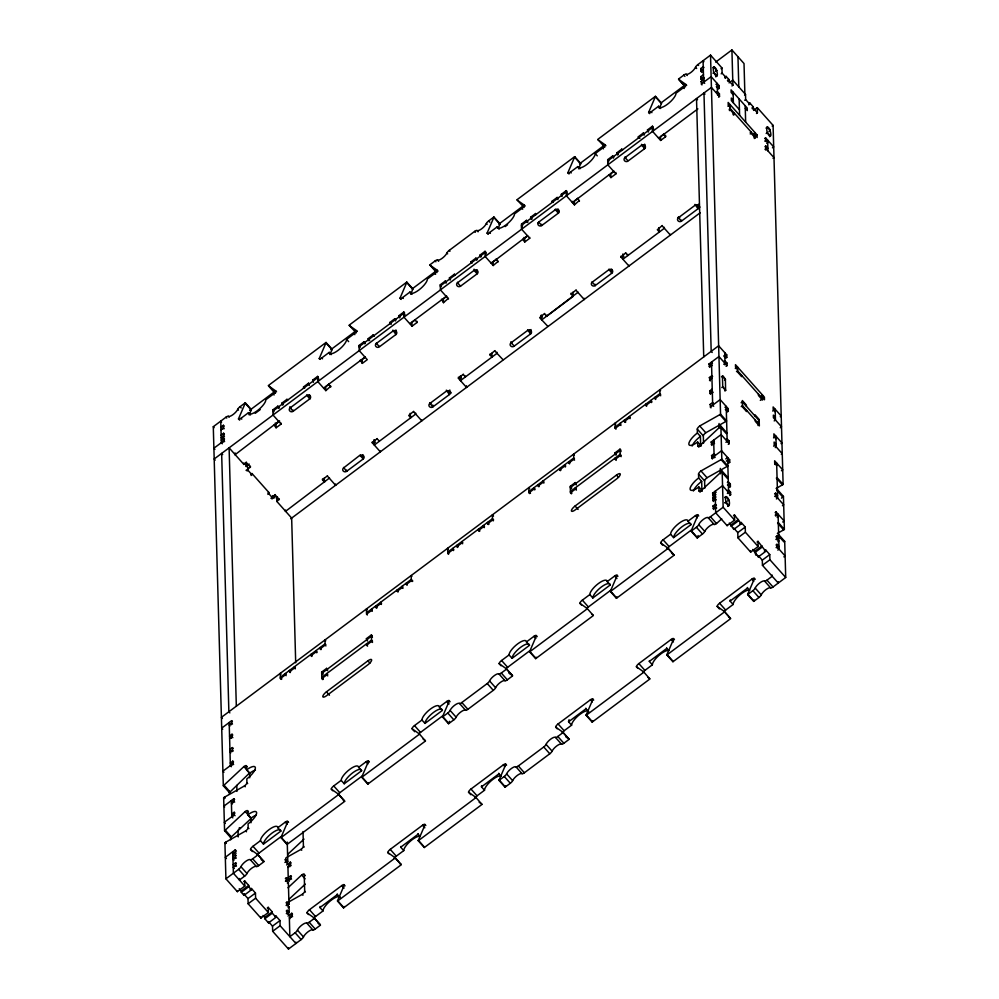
<?xml version="1.0" encoding="UTF-8"?>
<svg xmlns="http://www.w3.org/2000/svg" width="999" height="999" viewBox="0 0 999 999"><rect width="100%" height="100%" fill="white"/><g stroke="black" fill="none" stroke-linecap="round" stroke-linejoin="round"><path stroke-width="1.5" d="M713.786 66.983L714.335 66.983A2.797 0.687 53.2 0 1 716.096 68.919C720.779 82.355 711.051 73.476 713.786 66.983L712.861 67.682M728.97 505.656C731.768 499.375 722.002 489.935 726.66 503.658A2.797 0.687 53.2 0 0 728.421 505.581L728.046 506.281M767.269 127.035L767.819 127.035A2.797 0.687 53.2 0 1 769.58 128.971C774.312 142.52 764.51 133.441 767.269 127.035L766.021 128.122M239.623 420.129L238.499 418.856L245.205 403.221A3.197 1.024 -41.7 0 0 245.292 402.822M249.163 414.91L251.261 410.027A3.197 1.024 -41.7 0 0 251.348 409.627L245.304 402.772L240.06 406.693A3.197 1.024 -41.7 0 0 237.737 409.303A6.406 2.048 -41.7 0 1 233.092 414.535A6.406 2.048 -41.7 0 1 228.359 416.308A3.197 1.024 -41.7 0 0 225.986 417.207L213.287 426.698L223.314 785.738L229.37 792.532A3.197 1.024 -41.7 0 0 230.082 791.945L249.613 772.939M320.005 359.353L319.255 358.504L325.961 342.882A3.197 1.024 -41.7 0 0 326.061 342.482L332.118 349.225M329.92 354.558L332.018 349.675A3.197 1.024 -41.7 0 0 332.118 349.275M401.148 299.425L400.012 298.152L406.73 282.53A3.197 1.024 -41.7 0 0 406.818 282.13L412.874 288.873A3.197 1.024 -41.7 0 1 412.774 289.323L410.676 294.205M488.249 234.34L487.112 233.067L493.831 217.445A3.197 1.024 -41.7 0 0 493.918 217.045L499.975 223.788A3.197 1.024 -41.7 0 1 499.875 224.238L498.201 228.147M281.006 837.637L338.686 794.542L344.742 801.335L287.063 844.442L281.006 837.637A3.197 1.024 -41.7 0 1 281.106 837.199L287.812 821.565L288.574 822.414M569.005 174.001L567.869 172.727L574.587 157.093A3.197 1.024 -41.7 0 0 574.675 156.693L580.731 163.449A3.197 1.024 -41.7 0 1 580.644 163.886L578.546 168.781M287.063 844.392A3.197 1.024 -41.7 0 1 287.15 843.993L287.575 843.019M361.763 777.247A3.197 1.024 -41.7 0 1 361.863 776.847L368.569 761.213L369.33 762.062M649.762 113.649L648.638 112.375L655.344 96.741A3.197 1.024 -41.7 0 0 655.444 96.341L661.488 103.097M419.443 734.19L361.763 777.297L367.819 784.09A3.197 1.024 -41.7 0 1 367.919 783.641L368.331 782.667M659.303 108.429L661.4 103.546A3.197 1.024 -41.7 0 0 661.488 103.147M337.512 901.036A3.197 1.024 -41.7 0 1 337.6 900.636L344.318 885.014L345.067 885.863M343.556 907.879L401.236 864.784L395.192 857.979L337.512 901.086L343.556 907.879A3.197 1.024 -41.7 0 1 343.656 907.442L344.081 906.455M442.532 716.945L447.777 713.024A3.197 1.024 -41.7 0 0 450.087 710.414A6.406 2.048 -41.7 0 1 454.732 705.194A6.406 2.048 -41.7 0 1 459.465 703.408A3.197 1.024 -41.7 0 0 461.838 702.522L487.237 683.528A3.197 1.024 -41.7 0 0 489.56 680.918A6.406 2.048 -41.7 0 1 494.205 675.699A6.406 2.048 -41.7 0 1 498.938 673.913A3.197 1.024 -41.7 0 0 501.298 673.026L506.543 669.105L512.599 675.898L507.355 679.819A3.197 1.024 -41.7 0 1 504.994 680.719A6.406 2.048 -41.7 0 0 500.249 682.492A6.406 2.048 -41.7 0 0 495.616 687.724A3.197 1.024 -41.7 0 1 493.294 690.334L467.894 709.315A3.197 1.024 -41.7 0 1 465.522 710.202A6.406 2.048 -41.7 0 0 460.789 711.987A6.406 2.048 -41.7 0 0 456.143 717.207A3.197 1.024 -41.7 0 1 453.821 719.829L448.576 723.738L442.532 716.945A3.197 1.024 -41.7 0 1 442.619 716.495L449.338 700.873L450.087 701.723M448.576 723.688A3.197 1.024 -41.7 0 1 448.676 723.301L449.513 721.34M506.593 765.159L505.831 764.31A3.197 1.024 -41.7 0 0 503.309 764.884L470.991 789.035A3.197 1.024 -41.7 0 0 468.543 792.182L475.836 797.339L482.005 804.432L424.325 847.539L418.269 840.733A3.197 1.024 -41.7 0 1 418.356 840.296L425.075 824.662L425.836 825.511M617.944 576.286L617.195 575.436A3.197 1.024 -41.7 0 0 614.672 575.998L607.217 581.58A11.214 3.584 -41.7 0 0 598.389 583.553A11.214 3.584 -41.7 0 0 589.81 594.58L582.355 600.149A3.197 1.024 -41.7 0 0 579.895 603.309L587.187 608.466L593.356 615.559L535.676 658.653L529.632 651.86A3.197 1.024 -41.7 0 1 529.72 651.41L536.438 635.789L537.187 636.638M535.676 658.603A3.197 1.024 -41.7 0 1 535.776 658.204L536.188 657.23M499.025 780.394L504.27 776.473A3.197 1.024 -41.7 0 0 506.593 773.863A6.406 2.048 -41.7 0 1 511.226 768.631A6.406 2.048 -41.7 0 1 515.971 766.857A3.197 1.024 -41.7 0 0 518.331 765.958L543.743 746.977A3.197 1.024 -41.7 0 0 546.066 744.367A6.406 2.048 -41.7 0 1 550.699 739.135A6.406 2.048 -41.7 0 1 555.432 737.362A3.197 1.024 -41.7 0 0 557.804 736.475L563.049 732.554L569.105 739.347L563.861 743.268A3.197 1.024 -41.7 0 1 561.488 744.155A6.406 2.048 -41.7 0 0 556.755 745.941A6.406 2.048 -41.7 0 0 552.11 751.161A3.197 1.024 -41.7 0 1 549.8 753.77L524.388 772.764A3.197 1.024 -41.7 0 1 522.027 773.651A6.406 2.048 -41.7 0 0 517.282 775.436A6.406 2.048 -41.7 0 0 512.649 780.656A3.197 1.024 -41.7 0 1 510.327 783.266L505.082 787.187L499.025 780.394A3.197 1.024 -41.7 0 1 499.125 779.944L505.831 764.31M505.082 787.137A3.197 1.024 -41.7 0 1 505.169 786.737L505.594 785.763M610.389 591.508L668.069 548.414L674.125 555.207L616.445 598.314L610.389 591.508A3.197 1.024 -41.7 0 1 610.476 591.058L617.195 575.436M616.445 598.264A3.197 1.024 -41.7 0 1 616.533 597.864L616.957 596.89M586.126 715.259A3.197 1.024 -41.7 0 1 586.226 714.859L592.931 699.225L593.693 700.074M643.806 672.202L586.126 715.309L592.182 722.102A3.197 1.024 -41.7 0 1 592.27 721.653L592.694 720.679M721.728 518.856L716.508 523.538A3.197 1.024 -41.7 0 1 714.135 524.425A6.406 2.048 -41.7 0 0 709.402 526.198A6.406 2.048 -41.7 0 0 704.77 531.431A3.197 1.024 -41.7 0 1 702.447 534.04L697.202 537.962L691.146 531.168A3.197 1.024 -41.7 0 1 691.246 530.719L697.951 515.084L698.713 515.934M697.202 537.912A3.197 1.024 -41.7 0 1 697.29 537.512L698.139 535.564M666.882 654.957L724.562 611.85L730.619 618.656L672.939 661.75L666.882 654.957A3.197 1.024 -41.7 0 1 666.982 654.507L673.688 638.885L674.45 639.735M784.702 541.383A3.197 1.024 -41.7 0 0 783.99 541.97L777.934 535.164A3.197 1.024 -41.7 0 1 778.646 534.59L784.702 541.383L785.714 577.484L773.014 586.975A3.197 1.024 -41.7 0 1 770.641 587.874A6.406 2.048 -41.7 0 0 765.908 589.647A6.406 2.048 -41.7 0 0 761.263 594.88A3.197 1.024 -41.7 0 1 758.94 597.489L753.696 601.41L747.652 594.605A3.197 1.024 -41.7 0 1 747.739 594.155L754.457 578.533L755.207 579.383M753.708 601.361A3.197 1.024 -41.7 0 1 753.795 600.961L754.22 599.987M223.314 785.738A3.197 1.024 -41.7 0 0 224.026 785.152L243.931 766.558A3.197 1.024 -41.7 0 1 246.453 765.996L247.215 766.845M245.192 811.538L251.248 818.331L231.343 836.925A3.197 1.024 -41.7 0 1 230.632 837.512L224.575 830.706A3.197 1.024 -41.7 0 0 225.287 830.132L245.192 811.538A3.197 1.024 -41.7 0 1 247.715 810.976L248.464 811.825M685.888 84.865L684.577 85.852L678.521 79.046L683.766 75.137A3.197 1.024 -41.7 0 1 686.126 74.238A6.406 2.048 -41.7 0 0 690.871 72.465A6.406 2.048 -41.7 0 0 695.504 67.233A3.197 1.024 -41.7 0 1 697.826 64.623L710.526 55.132L720.554 414.173A3.197 1.024 -41.7 0 1 719.842 414.647L699.737 425.961A3.197 1.024 -41.7 0 0 697.29 429.108L697.389 432.992A11.214 3.584 -41.7 0 0 688.823 444.006A11.214 3.584 -41.7 0 0 697.652 442.033L697.752 445.904A3.197 1.024 -41.7 0 0 700.274 445.342L720.179 426.748A3.197 1.024 -41.7 0 1 720.891 426.161L726.947 432.967A3.197 1.024 -41.7 0 0 726.236 433.554L720.179 426.748M287.824 854.232L303.996 839.123M720.891 426.161L721.815 459.153A3.197 1.024 -41.7 0 1 721.103 459.627L700.986 470.941A3.197 1.024 -41.7 0 0 698.538 474.088L698.651 477.959A11.214 3.584 -41.7 0 0 690.072 488.986A11.214 3.584 -41.7 0 0 698.9 487L699.013 490.884A3.197 1.024 -41.7 0 0 701.535 490.309L721.44 471.728A3.197 1.024 -41.7 0 1 722.152 471.141L728.196 477.934A3.197 1.024 -41.7 0 0 727.497 478.521L721.44 471.728M287.999 887.761L301.686 874.987A3.197 1.024 -41.7 0 1 304.208 874.412L305.344 875.686M289.086 899.212L305.257 884.103M781.493 498.151L782.741 496.99A3.197 1.024 -41.7 0 1 783.441 496.403L777.397 489.61A3.197 1.024 -41.7 0 0 776.685 490.197L782.741 496.99M326.061 342.432L268.381 385.527L274.438 392.332M406.818 282.08L349.138 325.187L356.218 332.917M493.918 216.995L488.673 220.916A3.197 1.024 -41.7 0 0 486.351 223.526A6.406 2.048 -41.7 0 1 481.718 228.746A6.406 2.048 -41.7 0 1 476.973 230.532A3.197 1.024 -41.7 0 0 474.612 231.418L449.2 250.412A3.197 1.024 -41.7 0 0 446.89 253.022A6.406 2.048 -41.7 0 1 442.245 258.242A6.406 2.048 -41.7 0 1 437.512 260.027A3.197 1.024 -41.7 0 0 435.139 260.914L429.895 264.835L435.951 271.628L436.938 270.891M574.675 156.643L516.995 199.75L524.075 207.48M655.444 96.304L597.764 139.398L604.832 147.14M224.163 426.148L223.401 425.299L220.916 427.147L222.802 429.27M701.96 72.452L700.823 71.179L700.749 68.594L703.234 66.733L703.995 67.582M220.991 429.732L223.476 427.872L223.401 425.299M700.823 71.179L703.308 69.318M249.663 410.314L274.65 391.645M330.869 349.625L355.856 330.956M412.075 288.948L435.814 271.204M499.537 223.601L523.276 205.856M579.495 163.848L604.482 145.18M660.701 103.159L684.44 85.427M715.671 62.088L731.917 49.95L744.018 63.549L744.867 93.681M250.374 410.314L251.348 409.578M498.988 224.525L499.975 223.788M238.499 418.856A3.197 1.024 -41.7 0 0 241.021 418.281L248.476 412.712A11.214 3.584 -41.7 0 0 257.305 410.726A11.214 3.584 -41.7 0 0 265.871 399.712L273.339 394.13A3.197 1.024 -41.7 0 0 275.786 390.984L268.494 385.826L275.462 393.269M319.255 358.504A3.197 1.024 -41.7 0 0 321.778 357.942L329.233 352.36A11.214 3.584 -41.7 0 0 338.062 350.387A11.214 3.584 -41.7 0 0 346.641 339.36L354.096 333.791A3.197 1.024 -41.7 0 0 356.543 330.632L349.25 325.474M400.012 298.152A3.197 1.024 -41.7 0 0 402.535 297.59L409.99 292.02A11.214 3.584 -41.7 0 0 418.818 290.035A11.214 3.584 -41.7 0 0 427.397 279.008L434.852 273.439A3.197 1.024 -41.7 0 0 437.3 270.292L430.007 265.122L436.975 272.565M487.112 233.067A3.197 1.024 -41.7 0 0 489.635 232.505L497.09 226.935A11.214 3.584 -41.7 0 0 505.919 224.95A11.214 3.584 -41.7 0 0 514.497 213.923L521.953 208.354A3.197 1.024 -41.7 0 0 524.4 205.207L517.107 200.037M567.869 172.727A3.197 1.024 -41.7 0 0 570.392 172.153L577.859 166.583A11.214 3.584 -41.7 0 0 586.675 164.598A11.214 3.584 -41.7 0 0 595.254 153.571L602.722 148.002A3.197 1.024 -41.7 0 0 605.169 144.855L597.877 139.698M648.638 112.375A3.197 1.024 -41.7 0 0 651.161 111.813L658.616 106.231A11.214 3.584 -41.7 0 0 667.444 104.258A11.214 3.584 -41.7 0 0 676.011 93.232L683.478 87.65A3.197 1.024 -41.7 0 0 685.926 84.503L678.633 79.346L685.601 86.788M224.375 434.103L223.626 433.254L221.141 435.114L223.152 437.387M702.185 80.42L701.048 79.146L700.973 76.561L703.458 74.7M223.626 433.254L223.701 435.839L221.216 437.699L222.34 438.973M701.048 79.146L703.533 77.285L704.295 78.134M255.232 413.324L260.202 409.615M505.094 226.611L507.579 224.75M224.525 439.061L223.764 438.211L221.278 440.072L223.164 442.195M701.947 84.94L701.111 81.506L703.596 79.658L704.357 80.507M713.011 73.227L713.948 72.527L716.97 75.924L715.734 76.848M715.421 71.428L716.82 70.38M721.028 68.669L721.965 67.969L710.526 55.132M223.764 438.211L223.838 440.796L213.886 448.226L214.897 449.363M701.186 84.091L711.126 76.661L719.205 85.727L719.268 88.312L718.343 89.011M721.178 73.839L722.102 73.139L721.965 67.969M274.088 425.037L276.111 427.784L281.081 424.063L273.014 415.01L272.889 409.852L277.859 406.143L279.37 407.842M282.792 405.182L282.005 403.047L286.975 399.325L287.737 400.174M303.584 388.236L303.546 386.938L308.516 383.229L309.278 384.078M313.461 382.267L312.662 380.132L317.632 376.411L318.394 377.26M360.264 360.139L362.3 363.374L367.27 359.665L359.203 350.599L359.078 345.454L364.048 341.733L365.184 343.007M368.981 340.784L368.194 338.636L373.164 334.927L374.3 336.201M389.772 323.826L389.735 322.54L394.705 318.818L395.841 320.092M399.65 317.869L398.851 315.721L403.821 312.013L404.583 312.862M215.197 460.127L214.186 458.991L440.434 289.935L440.284 284.765L445.267 281.044L446.403 282.317M450.199 280.095L449.413 277.947L454.383 274.238L455.132 275.087M470.991 263.137L470.954 261.85L475.924 258.129L477.06 259.403M480.856 257.18L480.069 255.032L485.039 251.323L486.176 252.597M521.653 229.246L521.503 224.076L526.473 220.354L527.996 222.053M531.418 219.405L530.619 217.258L535.589 213.549L536.351 214.398M552.21 202.447L552.172 201.161L557.142 197.44L557.904 198.289M562.075 196.491L561.288 194.343L566.258 190.634L567.02 191.483M608.891 174.85L610.926 177.597L615.896 173.876L607.829 164.823L607.692 159.665L612.662 155.956L613.798 157.23M617.607 154.995L616.808 152.859L621.778 149.138L622.539 149.987M638.398 138.049L638.361 136.751L643.331 133.042L644.467 134.316M648.264 132.08L647.477 129.945L652.447 126.224L653.209 127.073M404.982 314.56L403.846 313.286L359.091 346.728L359.852 347.577M522.702 239.248L524.737 242.008L529.707 238.286L521.64 229.221L521.528 225.349L566.283 191.908L567.42 193.182M653.608 128.771L652.472 127.497L607.717 160.939L608.478 161.788M724.712 77.422L726.111 76.374L728.833 79.433L728.858 80.732L732.904 85.252L731.967 85.951M715.946 84.391L717.182 83.454L717.482 94.218M725.212 78.372L726.111 76.374M716.32 86.738L717.257 86.039L719.268 88.312M716.87 87.462L719.205 85.727M727.434 80.482L728.833 79.433M395.816 330.145L395.941 334.503L379.345 346.865A2.398 2.198 -1.6 0 1 375.974 346.566A2.398 2.198 -1.6 0 1 376.323 343.469L392.907 331.106A2.398 2.198 -1.6 0 1 396.266 331.393A2.398 2.198 -1.6 0 1 395.916 334.49M538.748 222.09L555.344 209.728L558.366 213.124L541.783 225.499A2.398 2.198 -1.6 0 1 538.399 225.187A2.398 2.198 -1.6 0 1 538.748 222.09L538.736 221.616M537.924 223.127L538.848 222.427M727.934 81.419L728.858 80.732M308.591 395.791L309.628 395.017L309.752 398.901L293.157 411.276A2.398 2.198 -1.6 0 1 289.785 410.964A2.398 2.198 -1.6 0 1 290.135 407.879L290.11 407.155M394.78 331.381L395.816 330.607A2.398 2.198 -1.6 0 0 396.128 330.332M475.974 270.679L477.01 269.905L477.147 273.813L460.551 286.164A2.398 2.198 -1.6 0 1 457.167 285.864A2.398 2.198 -1.6 0 1 457.517 282.767L457.505 282.28M557.205 210.002L558.241 209.228L558.366 213.124A2.398 2.198 -1.6 0 0 558.703 210.015A2.398 2.198 -1.6 0 0 555.332 209.703L555.307 209.228M642.357 146.378L644.43 144.83A2.398 2.198 -1.6 0 0 644.892 144.38M716.483 92.333L717.407 91.646L719.43 93.906L719.505 96.491L718.568 97.19M729.02 82.88L732.754 80.095L745.504 94.405L745.654 99.575L749.687 104.108L748.75 104.808M276.111 427.784L276.011 423.913L279.732 421.128M330.794 386.188L325.836 390.634L325.736 386.75L327.909 385.127M328.221 384.89L329.146 384.203M362.3 363.374L362.2 359.503L365.297 357.18M416.97 321.291L416.995 322.502L412.025 326.223L411.913 322.352L414.71 320.254M448.451 298.226L443.506 302.672L443.394 298.801L446.815 296.241M498.189 261.313L493.231 265.522L493.119 261.638L496.228 259.315M524.737 242.008L524.625 238.124L527.11 236.263M579.408 200.399L574.462 204.845L574.35 200.974L577.772 198.414M610.926 177.597L610.814 173.726L612.674 172.328M612.986 172.103L613.923 171.403M665.584 135.277L665.621 136.726L660.651 140.447L660.539 136.563L663.336 134.478M234.952 454.795L279.058 421.091M697.876 108.879L658.641 138.187L658.628 137.462M717.569 95.305L719.43 93.906M236.326 706.193L229.108 447.839L243.893 464.448L246.366 462.1M245.954 466.496L249.213 464.06M727.971 106.306L730.144 104.683L730.319 109.878L734.352 114.41L733.416 115.11M744.567 95.105L745.504 94.405M246.066 470.367L250.412 467.12L250.387 466.146M729.158 109.366L730.244 108.554L755.132 136.501L755.032 132.63L753.945 133.441M247.065 470.991L247.989 470.304L247.914 467.719L245.904 465.447L245.829 462.862L247.852 465.134M729.382 110.577L730.319 109.878M744.717 100.275L745.654 99.575M251.061 474.238L251.998 473.538L268.806 492.42L268.843 493.718L272.877 498.251L271.953 498.938M732.916 114.173L734.315 113.124L734.352 114.41M251.099 475.524L251.998 473.538M748.713 103.509L749.65 102.81L753.346 106.968L753.383 108.267L757.417 112.787L756.493 113.486M751.947 108.017L753.346 106.968M752.447 108.953L753.383 108.267M753.546 110.414L757.279 107.63L773.089 125.375L783.116 484.415A3.197 1.024 -41.7 0 1 782.404 484.89L776.111 488.424M267.869 493.119L268.806 492.42M750.199 132.705L751.136 132.005L751.161 133.292L755.207 137.825L754.27 138.524M267.907 494.405L268.843 493.718M750.237 133.991L751.161 133.292M270.954 498.314L275.287 494.58M754.045 137.313L757.08 134.927L728.159 102.447L728.221 105.032L730.244 107.305M772.152 126.074L773.089 125.375M295.704 662.824L291.658 518.081L276.848 501.448L276.735 497.577L277.522 497.002M766.183 133.504L767.419 132.567L770.441 135.964L769.517 136.663M768.893 131.468L770.291 130.432M276.848 501.448L279.32 499.113M764.685 138.536L765.609 137.837L773.688 146.903L772.439 147.827M764.747 141.121L765.684 140.422L765.609 137.837M765.771 141.496L767.632 140.11L767.931 150.874M766.77 143.381L767.707 142.695L765.684 140.422M764.909 146.716L765.846 146.016L767.856 148.289L765.534 150.025M324.188 478.009L324.55 482.167L322.527 479.895L327.485 475.699M380.307 451.086L380.332 451.823L372.252 442.744L377.21 438.549M410.114 413.324L410.726 417.757L408.716 415.497L413.673 411.301M466.496 386.213L466.521 387.425L458.441 378.334L463.399 374.138M491.858 353.209L491.958 357.093L489.947 354.82L494.905 350.624M547.727 326.248L539.672 317.67L544.63 313.461M544.642 313.948L546.665 316.221L573.164 296.378L571.141 294.118L576.111 289.922M628.92 265.297L628.958 266.046L620.866 256.955L625.824 252.759M658.865 227.685L659.352 231.98L657.33 229.708L662.287 225.512M764.984 149.301L765.908 148.601L765.846 146.016M285.402 511.438L329.52 477.984M360.164 455.057L343.606 467.919A2.398 2.198 -1.6 0 0 343.256 471.016A2.398 2.198 -1.6 0 0 346.628 471.316L363.224 458.953A2.398 2.198 -1.6 0 0 363.561 455.844A2.398 2.198 -1.6 0 0 360.177 455.532M362.063 455.831L363.099 455.057L363.224 458.953L360.189 455.556M448.251 391.433L449.288 390.659A2.398 2.198 -1.6 0 0 449.862 390.022M529.482 330.756L530.519 329.982A2.398 2.198 -1.6 0 0 530.968 329.533M610.676 270.055L611.713 269.28L611.838 273.177L595.254 285.539A2.398 2.198 -1.6 0 1 591.87 285.227A2.398 2.198 -1.6 0 1 592.22 282.143L592.207 281.656M696.865 205.644L697.901 204.87A2.398 2.198 -1.6 0 0 698.488 204.246M290.734 518.781L700.212 212.762M773.051 158.366L773.988 157.667L765.908 148.601M281.144 679.382L280.394 678.533L285.364 674.824L285.327 673.526L286.089 674.375M290.259 672.577L289.51 671.728L294.48 668.006L294.443 666.72L295.392 667.782M311.813 656.48L311.051 655.619L316.021 651.91L315.996 650.611L317.12 651.897M320.929 649.662L320.167 648.813L325.137 645.092L325 639.934L325.761 640.784M367.332 614.984L366.583 614.135L371.553 610.414L371.516 609.128L372.277 609.977M376.448 608.166L375.699 607.317L380.669 603.608L380.631 602.31L381.581 603.371M398.002 592.07L397.24 591.221L402.21 587.499L402.185 586.213L402.934 587.062M407.117 585.264L406.356 584.403L411.326 580.694L411.188 575.524L411.938 576.373M448.551 554.295L447.789 553.446L452.772 549.725L452.734 548.439L453.871 549.712M457.667 547.477L456.918 546.628L461.888 542.919L461.85 541.62L462.799 542.682M479.22 531.381L478.459 530.531L483.429 526.81L483.391 525.524L484.527 526.798M488.336 524.575L487.574 523.726L492.544 520.004L492.382 514.822L493.518 516.096M529.77 493.606L529.008 492.757L533.978 489.035L533.953 487.749L535.077 489.023M538.886 486.788L538.124 485.939L543.094 482.23L543.069 480.931L544.005 481.993M560.427 470.691L559.677 469.842L564.647 466.121L564.61 464.835L565.746 466.108M569.542 463.886L568.793 463.037L573.763 459.315L573.613 454.145L574.375 454.995M615.958 429.195L615.197 428.346L620.167 424.637L620.142 423.339L620.891 424.188M625.074 422.39L624.313 421.541L629.283 417.819L629.258 416.533L630.194 417.594M646.615 406.293L645.866 405.444L650.836 401.723L650.799 400.437L651.935 401.71M655.731 399.475L654.982 398.626L659.952 394.905L659.802 389.747L660.564 390.597M232.405 721.528L231.656 720.679L221.703 728.109L222.715 729.233M709.827 367.407L709.003 363.973L718.943 356.543L727.022 365.609L726.086 366.296M231.656 720.679L231.731 723.251L229.233 725.112L229.995 725.961M709.078 366.558L711.563 364.697L712.312 365.547M723.838 355.856L724.774 355.157L726.785 357.417L725.861 358.117M724.238 356.693L726.723 354.845L718.643 345.779L221.403 717.344L222.415 718.468M724 361.451L724.924 360.751L726.947 363.024L727.022 365.609M723.763 364.26L724.999 363.336L724.7 352.572M724.612 364.76L726.947 363.024M232.792 735.089L232.03 734.24L229.545 736.088L231.431 738.224M710.214 380.969L709.377 377.535L711.862 375.674L712.624 376.523M229.62 738.673L232.105 736.825L232.03 734.24M709.452 380.119L711.937 378.259M322.789 679.607L321.853 678.546L321.666 672.09L326.636 668.381L327.585 669.442M367.395 641.008L366.421 638.648L371.391 634.939L372.34 636.001M571.416 493.831L570.466 492.769L570.292 486.313L575.262 482.592L576.211 483.653M616.021 455.219L615.034 452.872L620.004 449.15L620.953 450.212M721.49 376.785L722.964 375.961L725.386 379.158L725.599 390.509L722.739 386.95L722.427 376.011L725.449 379.483L724.525 380.182M735.301 368.544L737.474 366.92L737.637 372.103L741.67 376.635L741.645 375.349M321.853 678.546L326.823 674.837L326.785 673.538L327.734 674.6M367.545 646.166L366.596 645.104L371.566 641.395L371.391 634.939M570.466 492.769L575.436 489.048L575.399 487.762L576.348 488.823M616.171 460.389L615.222 459.328L620.192 455.606L620.004 449.15M233.167 748.438L232.405 747.589L229.92 749.437L231.93 751.71M710.589 394.318L709.752 390.884L712.237 389.023M736.5 371.616L737.587 370.804L762.474 398.751L760.301 400.374M232.405 747.589L232.48 750.162L229.995 752.022L230.744 752.871M709.827 393.469L712.312 391.608L713.074 392.457M721.79 387.55L722.727 386.85L725.749 390.247L724.824 390.946M233.541 762L232.779 761.151L230.294 763.011L232.193 765.134M710.963 407.879L710.139 404.445L712.624 402.585L713.373 403.434M326.448 691.82L367.882 660.851A4.808 1.536 -41.7 0 1 371.665 660.002A4.808 1.536 -41.7 0 1 367.994 664.722L326.561 695.691A4.808 1.536 -41.7 0 1 322.777 696.54A4.808 1.536 -41.7 0 1 326.448 691.82L329.47 695.217M575.062 506.031L616.508 475.074A4.808 1.536 -41.7 0 1 620.292 474.225A4.808 1.536 -41.7 0 1 616.608 478.946L575.174 509.915A4.808 1.536 -41.7 0 1 571.391 510.764A4.808 1.536 -41.7 0 1 575.062 506.031L578.096 509.428M232.779 761.151L232.854 763.736L222.914 771.166L223.913 772.289M710.202 407.03L720.154 399.6L728.221 408.666L728.296 411.251L727.359 411.938M724.962 407.33L726.198 406.393L727.185 441.383L725.936 442.307M725.349 409.677L726.273 408.978L728.296 411.251M726.36 410.052L728.221 408.666M741.121 402.734L742.369 401.81L759.178 420.691L757.941 421.628M741.233 406.618L742.469 405.681L759.29 424.575L758.041 425.499M761.275 395.679L762.362 394.867L762.474 398.751M234.59 799.562L233.828 798.713L223.888 806.143L224.65 806.992M712.012 445.442L711.188 442.02L721.128 434.577L729.195 443.643L728.271 444.343M233.828 798.713L233.903 801.298L231.418 803.159L232.18 804.008M711.251 444.592L713.736 442.744L714.497 443.593M726.173 439.498L727.11 438.798L729.133 441.058L729.195 443.643M727.734 442.107L729.133 441.058M234.965 813.124L234.216 812.274L231.731 814.135L233.242 815.833M712.387 459.016L711.563 455.581L714.048 453.721L714.809 454.57M772.702 411.051L775.149 409.215L775.449 419.98L774.2 420.916M234.216 812.274L234.278 814.859L224.338 822.289L225.349 823.426M711.638 458.166L721.578 450.724L729.645 459.79L729.72 462.375L728.795 463.074M780.269 416.72L781.206 416.021L773.126 406.955L773.201 409.54L775.224 411.8M725.774 458.916L727.634 457.53L728.608 492.507L727.372 493.444M726.31 461.151L727.709 460.114L729.72 462.375M727.784 461.188L729.645 459.79M239.011 829.07L239.922 827.721M780.256 427.709L781.505 426.785L773.426 417.719L773.363 415.134L775.374 417.407M773.563 437.874L775.898 436.126L776.198 446.89L775.261 447.589M773.638 446.166L776.123 444.318L774.113 442.045L774.188 444.63L782.254 453.696L781.318 454.395M236.401 851.123L235.264 849.849L225.312 857.279L226.448 858.553M713.436 496.578L712.612 493.144L722.552 485.714L730.631 494.78L729.695 495.479M727.372 482.442L728.308 481.743L730.331 484.016L730.394 486.6L729.47 487.3M781.018 443.631L781.955 442.932L773.875 433.866L773.95 436.451L775.973 438.711M235.264 849.849L235.327 852.434L232.842 854.282L233.978 855.569M712.687 495.729L715.172 493.868L715.921 494.717M727.447 485.027L728.383 484.328L730.394 486.6M728.933 485.064L730.331 484.016M236.151 855.644L235.402 854.794L232.917 856.655L234.802 858.778M713.573 501.535L712.749 498.101L715.234 496.241L715.996 497.09M235.402 854.794L235.477 857.379L232.979 859.24L233.928 860.301M712.824 500.686L715.309 498.826L716.258 499.887M727.609 490.621L728.533 489.935L730.556 492.195L730.631 494.78M252.41 851.56L250.524 849.437A3.197 1.024 -41.7 0 1 252.972 846.29L260.427 840.708A11.214 3.584 -41.7 0 1 269.006 829.682A11.214 3.584 -41.7 0 1 277.834 827.709L285.289 822.127A3.197 1.024 -41.7 0 1 287.812 821.565M332.792 790.783L331.281 789.085A3.197 1.024 -41.7 0 1 333.728 785.938L341.183 780.356A11.214 3.584 -41.7 0 1 349.762 769.342A11.214 3.584 -41.7 0 1 358.591 767.357L366.046 761.787A3.197 1.024 -41.7 0 1 368.569 761.213M412.799 729.582L412.038 728.733A3.197 1.024 -41.7 0 1 414.485 725.586L421.953 720.017A11.214 3.584 -41.7 0 1 430.519 708.99A11.214 3.584 -41.7 0 1 439.348 707.005L446.815 701.435A3.197 1.024 -41.7 0 1 449.338 700.873M501.036 665.771L499.138 663.648A3.197 1.024 -41.7 0 1 501.585 660.501L509.053 654.932A11.214 3.584 -41.7 0 1 517.619 643.905A11.214 3.584 -41.7 0 1 526.448 641.92L533.916 636.351A3.197 1.024 -41.7 0 1 536.438 635.789M661.413 543.806L660.664 542.957A3.197 1.024 -41.7 0 1 663.111 539.81L670.566 534.228A11.214 3.584 -41.7 0 1 679.145 523.214A11.214 3.584 -41.7 0 1 687.974 521.228L695.429 515.659A3.197 1.024 -41.7 0 1 697.951 515.084M728.696 493.593L730.556 492.195M236.376 863.611L235.627 862.761L233.129 864.622L234.84 866.533M713.798 509.502L712.974 506.068L715.459 504.208L716.408 505.269M724.862 497.34L725.798 496.653L728.82 500.049L727.422 501.098M260.427 840.708L263.461 844.105L280.856 831.106L277.834 827.709M341.183 780.356L344.218 783.765L361.613 770.753L358.591 767.357M421.953 720.017L424.975 723.413L442.382 710.414L439.348 707.005M509.053 654.932L512.075 658.329L529.482 645.329L526.448 641.92M589.81 594.58L592.832 597.976L610.239 584.977L607.217 581.58M670.566 534.228L673.601 537.637L690.996 524.625L687.974 521.228M235.627 862.761L235.689 865.346L233.204 867.207L234.34 868.481M713.049 508.641L715.534 506.793L716.67 508.066M774.787 464.435L776.648 463.049L777.634 498.026L776.385 498.951M725.012 502.722L725.948 502.035L728.97 505.432L727.722 506.356M725.012 502.884L725.948 502.185M257.28 854.769A3.197 1.024 -41.7 0 1 259.028 853.084L281.243 836.475M337.862 794.655A3.197 1.024 -41.7 0 1 339.785 792.731L362 776.136M418.981 733.84A3.197 1.024 -41.7 0 1 420.542 732.379L442.769 715.784M506.081 668.756A3.197 1.024 -41.7 0 1 507.642 667.295L529.87 650.699M586.488 608.866A3.197 1.024 -41.7 0 1 588.399 606.955L610.626 590.347M666.97 548.951A3.197 1.024 -41.7 0 1 669.168 546.603L691.383 529.994M243.731 881.605L244.668 880.906L244.805 886.076L237.35 891.645L225.911 878.808L238.624 869.317A3.197 1.024 -41.7 0 0 240.934 866.707A6.406 2.048 -41.7 0 1 245.579 861.475A6.406 2.048 -41.7 0 1 250.312 859.702A3.197 1.024 -41.7 0 0 252.685 858.803L257.929 854.894L263.986 861.687L258.741 865.609A3.197 1.024 -41.7 0 1 256.368 866.495A6.406 2.048 -41.7 0 0 251.636 868.281A6.406 2.048 -41.7 0 0 246.99 873.501A3.197 1.024 -41.7 0 1 244.668 876.111L239.435 880.032L239.385 878.521M529.632 651.86L587.312 608.753M691.146 531.168L696.39 527.247A3.197 1.024 -41.7 0 0 698.713 524.637A6.406 2.048 -41.7 0 1 703.346 519.405A6.406 2.048 -41.7 0 1 708.091 517.619A3.197 1.024 -41.7 0 0 710.451 516.733L723.151 507.242L722.152 471.141M781.455 470.766L782.704 469.842L774.637 460.776L774.7 463.361L776.722 465.621M367.819 784.09L425.499 740.983L419.33 733.903L412.038 728.733M733.516 515.609L734.452 514.922L741.246 523.801L733.778 529.37L729.258 523.039M716.108 492.42L715.097 491.283L715.696 512.812L727.135 525.661L734.59 520.079L734.452 514.922M250.025 889.535L251.423 888.498L251.461 889.784L244.006 895.354L241.283 892.307L241.246 891.008L248.701 885.439L244.668 880.906M731.018 525.024L738.486 519.443M241.283 892.307L248.739 886.725L248.701 885.439M731.056 526.311L738.523 520.741M284.827 859.864L285.751 859.165L287.774 861.438L286.376 862.474M774.6 493.881L775.536 493.181L777.559 495.442L775.686 496.84M284.902 862.449L285.826 861.75L285.751 859.165M774.675 496.453L775.611 495.766L775.536 493.181M244.006 895.354L244.43 893.718M739.809 523.551L741.208 522.502L745.242 527.035L745.379 532.205L758.129 546.515L750.674 552.097L737.924 537.774L737.786 532.604L733.741 528.071L733.778 529.37M286.601 864.947L290.334 862.162L291.096 863.011M290.122 879.707L288.224 877.584L287.924 866.608L290.409 864.747L290.334 862.162M267.27 908.041L268.207 907.342L268.356 912.512L260.889 918.081L248.139 903.77L248.002 898.601L255.457 893.031L251.423 888.498M737.786 532.604L745.242 527.035M248.139 903.77L255.607 898.188L255.457 893.031M737.924 537.774L745.379 532.205M782.442 505.756L783.678 504.82L775.611 495.766M285.352 878.596L286.276 877.896L289.31 881.293M775.124 512.599L776.061 511.913L784.128 520.966L782.729 522.015M288.224 877.584L290.709 875.723L291.471 876.573M285.414 881.18L286.351 880.481L286.276 877.896M775.199 515.184L776.136 514.497L776.061 511.913M286.438 881.555L290.784 878.308L290.709 875.723M775.599 516.033L778.084 514.173L779.058 549.163L777.809 550.087M287.437 883.441L288.374 882.754L286.351 880.481M777.222 517.457L778.146 516.758L776.136 514.497M757.055 542.045L757.991 541.346L765.758 551.336L758.303 556.905L752.796 549.475M275.012 916.72L275.949 916.033L275.974 917.319L268.519 922.889L264.822 918.743L264.785 917.444L272.24 911.875L268.207 907.342M754.57 551.46L762.025 545.879M286.026 902.821L286.963 902.122L288.973 904.382L287.113 905.781M775.811 536.825L776.735 536.126L778.758 538.399L776.885 539.785M264.822 918.743L272.277 913.161L272.24 911.875M754.607 552.747L762.062 547.177M286.101 905.394L287.025 904.707L286.963 902.122M775.873 539.41L776.81 538.711L776.735 536.126M764.322 551.086L765.721 550.037L769.754 554.57L769.904 559.74L785.714 577.484M288.112 907.666L289.048 906.967L287.025 904.707M777.896 541.67L778.833 540.983L776.81 538.711M286.251 911.001L287.188 910.301L289.198 912.562L287.337 913.96M776.036 545.004L776.972 544.305L778.983 546.578L777.122 547.964M286.326 913.586L287.262 912.886L287.188 910.301M776.111 547.589L777.035 546.89L776.972 544.305M288.037 916.083L291.758 913.286L291.833 915.871L289.348 917.731L289.872 936.675L295.117 932.766A3.197 1.024 -41.7 0 0 297.44 930.144A6.406 2.048 -41.7 0 1 302.085 924.924A6.406 2.048 -41.7 0 1 306.818 923.138A3.197 1.024 -41.7 0 0 309.19 922.252L314.423 918.331L320.479 925.136L315.234 929.045A3.197 1.024 -41.7 0 1 312.874 929.944A6.406 2.048 -41.7 0 0 308.129 931.717A6.406 2.048 -41.7 0 0 303.496 936.95A3.197 1.024 -41.7 0 1 301.174 939.559L288.474 949.05L272.665 931.305L272.515 926.135L279.982 920.566L275.949 916.033M778.221 581.718L778.258 583.054L762.449 565.309L762.299 560.139L769.754 554.57M272.665 931.305L280.12 925.723L279.982 920.566M762.449 565.309L769.904 559.74M308.529 914.572L307.018 912.874A3.197 1.024 -41.7 0 1 309.465 909.727L341.795 885.576A3.197 1.024 -41.7 0 1 344.318 885.014M388.911 853.808L387.787 852.534A3.197 1.024 -41.7 0 1 390.234 849.375L422.552 825.224A3.197 1.024 -41.7 0 1 425.075 824.662M557.155 728.795L555.644 727.097A3.197 1.024 -41.7 0 1 558.091 723.95L590.409 699.799A3.197 1.024 -41.7 0 1 592.931 699.225M637.537 668.019L636.4 666.745A3.197 1.024 -41.7 0 1 638.848 663.598L671.166 639.447A3.197 1.024 -41.7 0 1 673.688 638.885M719.43 608.953L717.157 606.405A3.197 1.024 -41.7 0 1 719.605 603.246L751.935 579.095A3.197 1.024 -41.7 0 1 754.457 578.533M783.865 556.88L785.114 555.956L777.035 546.89M313.461 918.668A3.197 1.024 -41.7 0 1 315.522 916.533L322.989 910.951L319.955 907.554L337.362 894.555A11.214 3.584 -41.7 0 0 337.25 893.955M394.093 858.528A3.197 1.024 -41.7 0 1 396.278 856.18L403.746 850.611L400.711 847.202L418.119 834.202A11.214 3.584 -41.7 0 0 418.007 833.616M475.124 797.751A3.197 1.024 -41.7 0 1 477.047 795.828L484.503 790.259L481.481 786.862L498.876 773.85A11.214 3.584 -41.7 0 0 498.763 773.263M562.225 732.667A3.197 1.024 -41.7 0 1 564.148 730.744L571.603 725.174L568.581 721.778L585.976 708.766A11.214 3.584 -41.7 0 0 585.864 708.179M642.844 672.539A3.197 1.024 -41.7 0 1 644.904 670.391L652.359 664.822L649.338 661.425L666.745 648.413A11.214 3.584 -41.7 0 0 666.633 647.827M723.751 611.962A3.197 1.024 -41.7 0 1 725.661 610.052L733.129 604.47L730.094 601.073L747.502 588.074A11.214 3.584 -41.7 0 0 747.389 587.487M418.269 840.733L475.949 797.639M747.652 594.605L752.896 590.684A3.197 1.024 -41.7 0 0 755.207 588.074A6.406 2.048 -41.7 0 1 759.852 582.854A6.406 2.048 -41.7 0 1 764.585 581.068A3.197 1.024 -41.7 0 0 766.957 580.182L772.202 576.261L772.165 575.074M592.182 722.102L649.862 678.995L643.693 671.915L636.4 666.745M703.546 443.256L703.333 435.914A3.197 1.024 -41.7 0 1 705.794 432.754L725.898 421.453A3.197 1.024 -41.7 0 0 726.61 420.966L720.554 414.173M704.807 488.236L704.595 480.881A3.197 1.024 -41.7 0 1 707.042 477.734L727.16 466.421A3.197 1.024 -41.7 0 0 727.871 465.946L721.815 459.153M224.575 830.706L223.651 797.726A3.197 1.024 -41.7 0 1 224.363 797.252L244.468 785.938A3.197 1.024 -41.7 0 0 246.928 782.791L246.815 778.908A11.214 3.584 -41.7 0 0 255.394 767.894A11.214 3.584 -41.7 0 0 246.566 769.867L246.453 765.996M225.911 878.808L224.912 842.706A3.197 1.024 -41.7 0 1 225.624 842.232L245.729 830.918A3.197 1.024 -41.7 0 0 248.177 827.759L248.077 823.888A11.214 3.584 -41.7 0 0 256.643 812.861A11.214 3.584 -41.7 0 0 247.814 814.847L247.715 810.976M777.372 533.404L783.653 529.87A3.197 1.024 -41.7 0 0 784.365 529.395L783.441 496.403M285.889 857.866L300.974 849.387A3.197 1.024 -41.7 0 0 303.421 846.228L303.009 831.543M287.15 902.846L302.235 894.355A3.197 1.024 -41.7 0 0 304.683 891.208L304.208 874.412M660.664 542.957L667.956 548.114L674 554.92L671.728 553.296M717.157 606.405L724.45 611.563L730.506 618.356L728.683 617.07M591.883 614.298L593.244 615.259M647.926 677.422L649.75 678.708M499.138 663.648L506.431 668.818L512.487 675.611L510.202 674M508.841 673.026L509.752 673.676M555.644 727.097L562.937 732.255L568.993 739.06L565.796 736.8M423.101 739.085L425.387 740.696M479.158 802.209L481.893 804.145M331.281 789.085L338.574 794.242L344.63 801.048L343.256 800.074M387.787 852.534L395.08 857.691L401.123 864.485L400.212 863.848M250.524 849.437L257.817 854.595L263.861 861.388L261.126 859.452M307.018 912.874L314.31 918.044L320.367 924.837L318.094 923.226M722.102 73.139L726.148 77.672M713.798 67.145L716.82 70.542M767.269 127.185L770.291 130.582M703.92 61.663L703.071 60.702L703.671 82.23L704.682 83.367M733.166 94.73L731.143 92.47L731.068 89.885L747.215 108.004L747.289 110.589L745.266 108.329M733.316 100.325L731.305 98.064L731.38 100.649L739.447 109.715M697.826 64.623L698.588 65.472M700.749 68.594L702.647 70.717M695.504 67.233L696.64 68.506M719.505 96.491L711.425 87.425L440.409 289.897L448.476 298.963M700.973 76.561L702.871 78.684M701.111 81.506L702.622 83.204M704.982 94.131L703.97 92.994L711.188 351.348L712.2 352.485M686.126 74.238L687.262 75.512M683.766 75.137L684.902 76.411M685.926 84.503L686.688 85.352M697.527 99.713L696.515 98.576L703.733 356.918M683.478 87.65L684.228 88.511M655.344 96.741L661.4 103.546M658.616 106.231L660.626 108.504M651.161 111.813L651.91 112.662M665.621 136.726L663.586 133.978M652.472 127.497L652.572 131.381L660.651 140.447M647.477 129.945L648.613 131.219M644.118 135.177L643.331 133.042M638.361 136.751L639.872 138.449M699.937 207.155L697.926 204.895L698.026 208.766L681.443 221.129A2.398 2.198 -1.6 0 1 678.059 220.829A2.398 2.198 -1.6 0 1 678.408 217.732L678.396 217.258M616.808 152.859L618.319 154.558M605.169 144.855L605.918 145.704M613.461 158.092L612.662 155.956M602.722 148.002L603.471 148.851M607.692 159.665L608.828 160.939M662.312 225.999L670.391 235.077L670.354 234.34M595.254 153.571L597.277 155.844M574.587 157.093L580.644 163.886M577.859 166.583L579.87 168.843M570.392 172.153L571.153 173.002M737.562 369.518L735.551 367.257L735.476 364.672L764.397 397.152L764.472 399.737L762.449 397.465L762.524 400.05L758.491 395.517L758.453 394.23M579.432 201.136L577.397 198.376M625.849 253.247L627.859 255.507L627.822 254.295M622.764 254.071L623.513 254.932M622.652 255.207L623.913 256.631M574.462 204.845L566.383 195.779L566.258 190.634M712.499 363.249L711.488 362.113L712.687 405.169L713.698 406.306M561.288 194.343L562.037 195.192M709.003 363.973L710.888 366.096M557.929 199.588L557.142 197.44M709.377 377.535L710.901 379.233M552.172 201.161L553.309 202.435M709.752 390.884L711.65 393.007M783.116 484.415L777.06 477.622A3.197 1.024 -41.7 0 1 776.348 478.096L782.404 484.89M719.842 414.647L725.898 421.453M710.139 404.445L711.65 406.143M524.4 205.207L525.162 206.056M538.761 222.115L541.795 225.512L541.745 224.288M595.267 285.552L592.245 282.155L608.816 269.767A2.398 2.198 -1.6 0 1 612.175 270.055A2.398 2.198 -1.6 0 1 611.825 273.152L608.791 269.268M530.619 217.258L532.13 218.956M521.953 208.354L522.714 209.203M527.272 222.502L526.473 220.354M521.503 224.076L522.639 225.349M714.422 441.009L713.673 440.159L714.123 456.306L715.134 457.442M521.528 225.349L522.29 226.199M699.737 425.961L705.794 432.754M576.123 290.397L584.203 299.488L584.165 298.276L584.19 299.463M711.188 442.02L713.074 444.143M697.29 429.108L703.333 435.914M784.365 529.395L778.308 522.589A3.197 1.024 -41.7 0 1 777.597 523.076L783.653 529.87M524 237.425L524.625 238.124M572.802 292.22L573.164 296.378M697.389 432.992L700.424 436.388L700.674 445.429A11.214 3.584 -41.7 0 1 699.4 446.328M721.103 459.627L727.16 466.421M660.676 394.468L659.914 393.618L615.159 427.06L615.921 427.909M659.952 394.905L660.714 395.766M711.563 455.581L713.835 458.129M697.652 442.033L700.674 445.429M700.274 445.342L701.036 446.191M655.694 398.189L654.944 397.34L654.982 398.626M697.752 445.904L698.888 447.177M493.831 217.445L499.875 224.238M497.09 226.935L499.113 229.196M650.836 401.723L651.598 402.572M488.673 220.916L489.81 222.19M486.351 223.526L487.112 224.375M646.778 405.207L645.829 404.145L645.866 405.444M489.635 232.505L490.397 233.354M700.986 470.941L707.042 477.734M698.538 474.088L704.595 480.881M712.612 493.144L714.123 494.842M698.651 477.959L701.673 481.356L701.935 490.409A11.214 3.584 -41.7 0 1 701.298 490.871M476.973 230.532L478.109 231.805M723.151 507.242L734.59 520.079M712.749 498.101L714.26 499.8M474.612 231.418L475.362 232.268M498.201 261.8L496.166 259.053M698.9 487L701.935 490.409M701.535 490.309L702.285 491.158M758.516 555.894L762.299 560.139M712.974 506.068L714.859 508.191M699.013 490.884L700.149 492.157M755.456 552.222L756.268 555.169M486.188 253.858L485.052 252.585L440.297 286.014L441.058 286.875M540.946 315.347L542.332 316.908M629.283 417.819L630.044 418.668M493.231 265.522L485.152 256.456L485.039 251.323M480.069 255.032L481.206 256.306M710.451 516.733L716.508 523.538M766.957 580.182L773.014 586.975M625.799 421.953L624.275 420.242L624.313 421.541M708.091 517.619L714.135 524.425M764.585 581.068L770.641 587.874M476.723 260.277L475.924 258.129M620.167 424.637L620.928 425.487M615.809 424.038L615.059 423.189L615.197 428.346M470.954 261.85L472.09 263.124M695.429 515.659L697.327 517.782M751.935 579.095L753.82 581.218M698.713 524.637L704.77 531.431M755.207 588.074L761.263 594.88M696.39 527.247L702.447 534.04M752.896 590.684L758.94 597.489M449.2 250.412L449.962 251.261M747.502 588.074L749.512 590.334M446.89 253.022L447.639 253.871M621.053 451.573L620.042 450.449L570.317 487.599L571.328 488.736M691.246 530.719L697.29 537.512M747.739 594.155L753.795 600.961M621.166 455.457L620.154 454.32L570.429 491.471L571.94 493.181M620.192 455.606L621.141 456.668M615.034 452.872L616.171 454.145M616.133 459.103L615.184 458.029L615.222 459.328M437.512 260.027L438.648 261.301M435.139 260.914L435.901 261.763M449.413 277.947L450.537 279.221M437.3 270.292L438.062 271.141M446.053 283.192L445.267 281.044M616.508 475.074L618.518 477.335M434.852 273.439L435.614 274.288M440.284 284.765L441.421 286.039M494.917 351.111L502.972 359.69M663.111 539.81L669.168 546.603M719.605 603.246L725.661 610.052M661.8 544.23L662.549 545.079M443.506 302.672L441.458 299.2M574.487 458.878L573.726 458.029L528.971 491.458L530.494 493.169M573.763 459.315L574.525 460.164M569.892 463.012L568.756 461.738L568.793 463.037M406.73 282.53L412.774 289.323M409.99 292.02L412.013 294.28M564.647 466.121L565.409 466.983M576.236 484.952L575.262 482.592M560.963 470.042L559.64 468.556L559.677 469.842M575.436 489.048L576.386 490.109M402.535 297.59L403.296 298.439M570.292 486.313L571.803 488.012M416.995 322.502L414.972 319.755M463.411 374.625L465.434 376.885L465.409 376.161M460.102 376.448L461.488 378.009M403.846 313.286L403.958 317.158L412.025 326.223M398.851 315.721L399.987 316.995M543.094 482.23L543.856 483.079M395.504 320.966L394.705 318.818M539.223 485.926L538.086 484.652L538.124 485.939M389.735 322.54L391.246 324.238M614.672 575.998L616.945 578.546M671.166 639.447L673.438 641.995M451.323 392.944L449.3 390.671L449.413 394.543L432.817 406.918A2.398 2.198 -1.6 0 1 429.445 406.605A2.398 2.198 -1.6 0 1 429.795 403.521L446.378 391.146A2.398 2.198 -1.6 0 1 449.75 391.433A2.398 2.198 -1.6 0 1 449.4 394.53L446.341 390.159M533.978 489.035L534.74 489.885M395.941 334.503L392.869 330.12M529.62 488.436L528.871 487.587L529.008 492.757M666.745 648.413L668.756 650.686M610.476 591.058L616.533 597.864M666.982 654.507L673.039 661.301A3.197 1.024 -41.7 0 0 672.939 661.7M376.336 343.494L379.333 346.391M368.194 338.636L369.705 340.334M356.543 330.632L357.305 331.481M364.835 343.881L364.048 341.733M354.096 333.791L354.857 334.64M359.078 345.454L360.214 346.728M582.355 600.149L588.399 606.955M638.848 663.598L644.904 670.391M413.686 411.775L421.778 420.854L421.74 420.117M346.641 339.36L348.651 341.621M579.895 603.309L581.418 605.007M493.631 519.967L492.495 518.693L447.739 552.135L448.876 553.409M492.544 520.004L493.306 520.854M489.048 524.125L487.537 522.427L487.574 523.726M325.961 342.882L332.018 349.675M329.233 352.36L331.256 354.633M483.429 526.81L484.19 527.672M479.932 530.944L478.421 529.245L478.459 530.531M321.778 357.942L322.527 358.791M330.806 386.913L328.783 384.165M377.222 439.023L379.233 440.809M374.138 439.86L374.9 440.709M318.793 378.958L317.657 377.684L272.902 411.126L273.664 411.975M374.038 440.996L375.299 442.407M461.888 542.919L462.637 543.768M317.769 381.568L325.836 390.634M312.662 380.132L313.424 380.981M458.017 546.615L456.88 545.342L456.918 546.628M533.916 636.351L535.801 638.473M590.409 699.799L592.307 701.922M309.315 385.364L308.516 383.229M452.772 549.725L453.521 550.574M448.414 549.125L447.639 548.264L447.789 553.446M303.546 386.938L304.683 388.211M585.976 708.766L589.01 712.162M309.752 398.901L306.693 395.005M529.72 651.41L535.776 658.204M586.226 714.859L592.27 721.653M275.786 390.984L276.548 391.833M346.653 471.341L343.594 467.432M282.005 403.047L283.142 404.32M273.339 394.13L274.088 394.98M278.646 408.279L277.859 406.143M501.585 660.501L507.642 667.295M558.091 723.95L564.148 730.744M272.889 409.852L274.026 411.126M327.497 476.186L335.589 485.264L335.552 484.053L335.564 485.252M501.298 673.026L507.355 679.819M557.804 736.475L563.861 743.268M498.938 673.913L504.994 680.719M555.432 737.362L561.488 744.155M275.249 423.064L276.011 423.913M412.812 581.106L411.301 579.395L366.546 612.837L367.295 613.686M411.326 580.694L412.088 581.543M407.08 583.965L406.318 583.116L406.356 584.403M245.205 403.221L251.261 410.027M489.56 680.918L495.616 687.724M546.066 744.367L552.11 751.161M248.476 412.712L250.487 414.972M402.21 587.499L402.972 588.349M487.237 683.528L493.294 690.334M543.743 746.977L549.8 753.77M240.06 406.693L241.196 407.967M237.737 409.303L238.486 410.152M398.151 590.996L397.202 589.934L397.24 591.221M241.021 418.281L241.77 419.13M228.359 416.308L229.121 417.17M225.986 417.207L226.748 418.057M221.603 422.077L220.742 421.128L221.353 442.657L222.352 443.781M380.669 603.608L381.431 604.457M223.476 427.872L224.226 428.721M461.838 702.522L467.894 709.315M518.331 765.958L524.388 772.764M377.172 607.729L375.661 606.031L375.699 607.317M223.701 435.839L224.45 436.688M246.378 462.587L250.412 467.12M275.299 495.067L279.333 499.6M276.735 497.577L277.834 498.801M213.287 426.698L214.136 427.659M459.465 703.408L465.522 710.202M515.971 766.857L522.027 773.651M223.838 440.796L224.588 441.645M247.989 470.304L252.023 474.837M371.553 610.414L372.315 611.263M367.195 609.815L366.433 608.965L366.583 614.135M446.815 701.435L449.075 703.983M503.309 764.884L504.82 766.583M222.665 454.557L221.653 453.421L228.871 711.763L229.87 712.899M450.087 710.414L456.143 717.207M506.593 773.863L512.649 780.656M447.777 713.024L453.821 719.829M504.27 776.473L510.327 783.266M498.876 773.85L500.899 776.123M372.44 637.362L371.428 636.226L321.703 673.388L322.714 674.512M442.619 716.495L448.676 723.301M499.125 779.944L505.169 786.737M372.54 641.233L371.541 640.097L321.815 677.26L323.326 678.958M371.566 641.395L372.515 642.457M366.421 638.648L367.557 639.922M367.507 644.879L366.558 643.818L366.596 645.104M367.882 660.851L369.905 663.111M414.485 725.586L420.542 732.379M470.991 789.035L477.047 795.828M413.174 730.007L414.685 731.718M468.543 792.182L470.816 794.729M325.861 644.655L325.112 643.806L280.357 677.247L281.868 678.945M325.137 645.092L325.899 645.941M321.266 648.801L320.13 647.527L320.167 648.813M316.021 651.91L316.783 652.759M327.622 670.729L326.636 668.381M312.15 655.606L311.014 654.333L311.051 655.619M326.823 674.837L327.759 675.898M321.666 672.09L323.177 673.788M294.48 668.006L295.242 668.855M290.609 671.703L289.473 670.429L289.51 671.728M366.046 761.787L367.944 763.91M422.552 825.224L424.825 827.784M285.364 674.824L286.126 675.674M281.006 674.225L280.244 673.376L280.394 678.533M418.119 834.202L420.142 836.463M361.863 776.847L367.919 783.641M418.356 840.296L424.413 847.09A3.197 1.024 -41.7 0 0 424.325 847.489M333.728 785.938L339.785 792.731M390.234 849.375L396.278 856.18M231.731 723.251L232.48 724.1M231.181 724.799L229.171 722.527L230.369 765.584L231.381 766.72M232.105 736.825L232.854 737.674M232.48 750.162L233.229 751.023M243.931 766.558L248.089 771.24M248.476 771.665L249.226 772.514M246.566 769.867L249.588 773.276L249.713 777.796M285.289 822.127L287.188 824.262M341.795 885.576L344.056 888.123M232.854 763.736L233.616 764.585M246.928 782.791L247.677 783.641M303.421 846.228L304.183 847.09M244.468 785.938L245.23 786.787M300.974 849.387L301.735 850.236M337.362 894.555L340.384 897.951M281.106 837.199L287.15 843.993M337.6 900.636L343.656 907.442M224.026 785.152L230.082 791.945M301.686 874.987L305.095 878.808M247.814 814.847L250.849 818.243L250.974 822.764M233.903 801.298L234.665 802.147M290.409 864.747L291.159 865.596M233.242 802.697L231.343 800.574L231.793 816.72L232.804 817.856M285.826 861.75L290.122 866.57M287.924 866.608L288.674 867.457M224.363 797.252L225.125 798.101M223.651 797.726L224.413 798.576M248.177 827.759L248.938 828.621M304.683 891.208L305.432 892.057M234.278 814.859L235.04 815.708M290.784 878.308L291.546 879.157M245.729 830.918L246.491 831.767M302.235 894.355L302.984 895.204M239.31 827.659L239.935 828.371M252.972 846.29L259.028 853.084M309.465 909.727L315.522 916.533M252.685 858.803L258.741 865.609M309.19 922.252L315.234 929.045M225.287 830.132L231.343 836.925M250.312 859.702L256.368 866.495M306.818 923.138L312.874 929.944M291.758 913.286L292.52 914.147M235.327 852.434L236.089 853.283M291.833 915.871L292.595 916.72M225.624 842.232L226.373 843.081M224.912 842.706L225.662 843.556M234.29 853.408L232.779 851.71L233.379 873.238L244.805 886.076M287.262 912.886L291.296 917.419M235.477 857.379L236.226 858.228M289.348 917.731L290.11 918.581M240.934 866.707L246.99 873.501M297.44 930.144L303.496 936.95M235.689 865.346L236.451 866.195M238.624 869.317L244.668 876.111M295.117 932.766L301.174 939.559M248.739 886.725L251.461 889.784M272.277 913.161L275.974 917.319M255.607 898.188L268.356 912.512M280.12 925.723L295.929 943.481L295.891 942.132M239.223 888.748L241.246 891.008M243.968 894.068L248.002 898.601M263.024 915.471L264.785 917.444M272.515 926.135L268.481 921.602L268.519 922.889M757.279 107.63L757.417 112.787M757.08 134.927L757.142 137.512L755.132 135.24L755.207 137.825M765.721 550.037L765.758 551.336M749.65 102.81L749.687 104.108M755.157 416.183L755.119 414.885L759.153 419.418L759.34 425.874L755.306 421.341L755.269 420.055M757.991 541.346L758.129 546.515M758.278 555.931L758.303 556.905M745.204 105.744L745.654 122.103M737.961 56.743L738.81 86.888M739.148 98.938L739.597 115.31M750.636 550.886L750.674 552.097M746.415 406.356L746.378 405.07L742.344 400.537L742.519 406.993L746.565 411.526L746.528 410.239M731.917 49.95L732.904 85.252M733.091 92.145L733.391 102.909M741.208 522.502L741.246 523.801M726.723 354.845L726.785 357.417M727.11 524.925L727.135 525.661M719.068 423.501L719.193 427.972M720.316 468.394L720.466 473.801M694.967 204.383L698.026 208.766A2.398 2.198 -1.6 0 0 698.363 205.657A2.398 2.198 -1.6 0 0 694.992 205.344L678.408 217.732L681.455 221.154L681.418 220.167M664.31 227.31L664.335 228.284L622.901 259.24L622.789 255.207M652.447 126.224L652.584 131.393M644.43 144.356L644.555 148.726L627.971 161.089A2.398 2.198 -1.6 0 1 624.587 160.777A2.398 2.198 -1.6 0 1 624.937 157.692L624.924 157.205M641.483 144.331L644.555 148.726A2.398 2.198 -1.6 0 0 644.892 145.604A2.398 2.198 -1.6 0 0 641.508 145.305L624.937 157.692L627.946 160.602M621.778 149.138L621.815 150.437M620.854 256.231L620.866 256.955M615.859 172.427L615.896 173.876M613.873 171.154L572.452 202.597L572.427 201.386M595.217 284.328L595.254 285.539M578.134 292.195L541.683 319.93L541.558 315.172M571.116 293.144L571.141 294.118M546.628 315.247L546.665 316.221M535.589 213.549L535.626 214.835M529.682 237.312L529.707 238.286M530.519 329.982L530.631 333.853L514.048 346.241A2.398 2.198 -1.6 0 1 510.676 345.941A2.398 2.198 -1.6 0 1 511.026 342.844L511.001 342.12M527.697 235.552L491.246 263.286L491.208 262.312M527.584 329.97L530.631 333.853A2.398 2.198 -1.6 0 0 530.981 330.769A2.398 2.198 -1.6 0 0 527.597 330.457L511.026 342.844L514.035 345.766M496.903 352.16L496.94 353.371L460.477 380.619L460.339 376.099M489.922 354.096L489.947 354.82M474.063 269.168L474.1 270.379L477.147 273.813A2.398 2.198 -1.6 0 0 477.472 270.692A2.398 2.198 -1.6 0 0 474.1 270.379L457.517 282.767L460.551 286.164M466.471 386.188L466.508 387.4M458.404 377.123L458.441 378.334M454.383 274.238L454.42 275.524M446.478 296.241L410.015 323.489M432.767 404.982L432.817 406.918L429.782 403.034M415.696 413.099L415.721 414.061L374.288 445.03L374.138 440.022M403.821 312.013L403.971 317.183M373.164 334.927L373.201 336.213M372.227 442.02L372.252 442.744M365.259 356.93L323.826 387.899M346.603 470.104L346.628 471.316M322.502 478.933L322.527 479.895M317.632 376.411L317.782 381.581M293.119 410.065L293.169 411.288L290.147 407.892L306.718 395.504A2.398 2.198 -1.6 0 1 310.09 395.791A2.398 2.198 -1.6 0 1 309.727 398.888M286.975 399.325L287.013 400.624M285.564 510.064L285.589 511.276M281.056 423.101L281.081 424.063M287.237 842.057L287.774 861.438M288.374 882.754L288.973 904.382M289.048 906.967L289.198 912.562M288.436 947.701L288.474 949.05M274.75 495.342L274.825 497.927L272.802 495.666L272.877 498.251M260.851 916.632L260.889 918.081M243.856 462.987L243.893 464.448M235.102 452.934L235.152 454.62M236.788 785.401L236.95 791.37M238.037 830.157L238.224 836.925M237.325 890.683L237.35 891.645M229.333 790.983L229.408 793.955M230.594 836.463L230.694 839.784M756.668 554.57A3.197 1.024 -41.7 0 1 755.506 554.32M484.503 790.259A11.214 3.584 -41.7 0 1 491.196 780.756A11.214 3.584 -41.7 0 1 501.036 775.948M571.603 725.174A11.214 3.584 -41.7 0 1 577.984 715.933A11.214 3.584 -41.7 0 1 587.837 710.789M652.359 664.822A11.214 3.584 -41.7 0 1 659.053 655.319A11.214 3.584 -41.7 0 1 668.893 650.511M733.129 604.47A11.214 3.584 -41.7 0 1 739.809 594.979A11.214 3.584 -41.7 0 1 749.65 590.172M322.989 910.951A11.214 3.584 -41.7 0 1 330.607 900.673A11.214 3.584 -41.7 0 1 340.147 897.127M403.746 850.611A11.214 3.584 -41.7 0 1 410.127 841.37A11.214 3.584 -41.7 0 1 419.967 836.225M730.094 601.073A11.214 3.584 -41.7 0 1 730.281 599.937M649.338 661.425A11.214 3.584 -41.7 0 1 649.412 660.701M568.581 721.778A11.214 3.584 -41.7 0 1 569.105 719.73M481.481 786.862A11.214 3.584 -41.7 0 1 481.655 785.714M400.711 847.202A11.214 3.584 -41.7 0 1 400.786 846.478M319.955 907.554A11.214 3.584 -41.7 0 1 320.142 906.418M249.588 773.276A11.214 3.584 -41.7 0 1 255.432 770.079M250.849 818.243A11.214 3.584 -41.7 0 1 256.194 815.209M693.356 491.033A11.214 3.584 -41.7 0 1 701.673 481.356M692.095 446.053A11.214 3.584 -41.7 0 1 700.424 436.388M673.601 537.637A11.214 3.584 -41.7 0 1 682.167 526.61A11.214 3.584 -41.7 0 1 690.996 524.625M592.832 597.976A11.214 3.584 -41.7 0 1 601.41 586.95A11.214 3.584 -41.7 0 1 610.239 584.977M512.075 658.329A11.214 3.584 -41.7 0 1 520.654 647.302A11.214 3.584 -41.7 0 1 529.482 645.329M424.975 723.413A11.214 3.584 -41.7 0 1 433.554 712.387A11.214 3.584 -41.7 0 1 442.382 710.414M344.218 783.765A11.214 3.584 -41.7 0 1 352.797 772.739A11.214 3.584 -41.7 0 1 361.613 770.753M263.461 844.105A11.214 3.584 -41.7 0 1 272.028 833.091A11.214 3.584 -41.7 0 1 280.856 831.106M291.283 407.892A2.398 2.198 -1.6 0 1 289.673 407.093M377.235 343.444A2.398 2.198 -1.6 0 1 376.348 343.107M430.956 403.534A2.398 2.198 -1.6 0 1 429.82 403.146M625.849 157.667A2.398 2.198 -1.6 0 1 624.962 157.318M679.819 217.757A2.398 2.198 -1.6 0 1 678.259 217.245M511.938 342.819A2.398 2.198 -1.6 0 1 510.714 342.207"/></g></svg>
